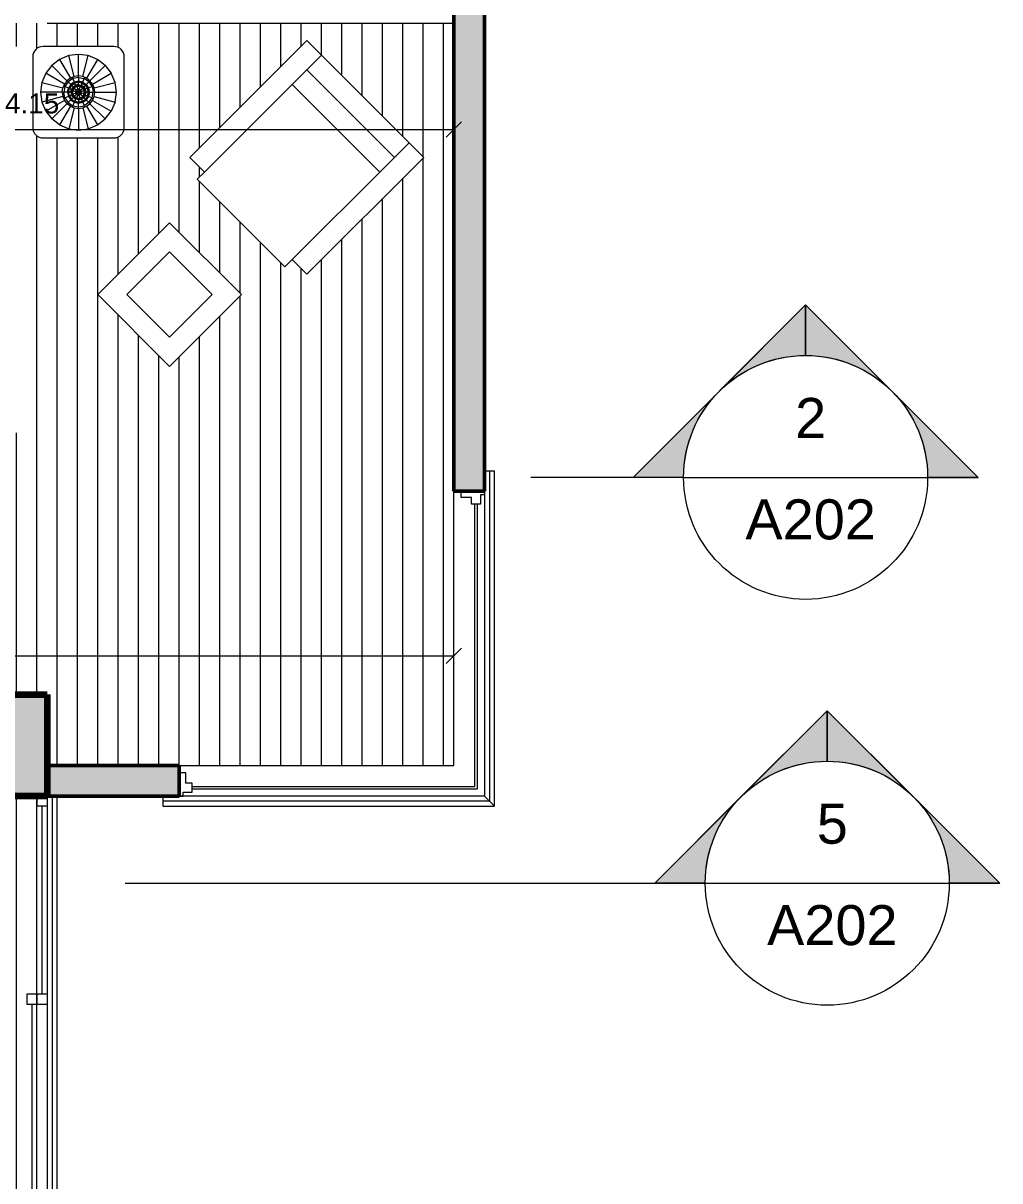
# Model space of a CAD drawing. Header units: metres. Extents: x 11 to 152, y 1 to 34.
# Drawn here: x 98.82 to 103.62, y 18.93 to 24.62 of the extents above; entities that cross this region are included whole.
import ezdxf

# ---------------------------------------------------------------- set-up
doc = ezdxf.new("R2010")
doc.units = ezdxf.units.M
for name, color, linetype, lineweight in [('A-ANNO-DIMS', 211, 'Continuous', 9), ('A-ANNO-DIMS-100', 211, 'Continuous', 9), ('A-FLOR', 192, 'Continuous', 9), ('A-FLOR-PATT', 8, 'Continuous', 9), ('A-GLAZ', 151, 'Continuous', 9), ('A-GLAZ-1', 151, 'Continuous', 18), ('A-GLAZ-CWMG', 51, 'Continuous', 9), ('A-WALL-1', 113, 'Continuous', 50), ('A-WALL-PATT-1', 111, 'Continuous', 9), ('E-LITE-EQPM', 33, 'Continuous', 9), ('G-ANNO-SYMB', 111, 'Continuous', 9), ('G-IMPT', 8, 'Continuous', 9), ('I-FURN', 30, 'Continuous', 9), ('S-COLS', 52, 'Continuous', 9), ('S-COLS-1', 52, 'Continuous', 100)]:
    doc.layers.add(name, color=color, linetype=linetype, lineweight=lineweight)
doc.styles.add('Arial', font='Arial.ttf', dxfattribs={"height": 0.196707})
doc.styles.add('Arial_1', font='Arial.ttf', dxfattribs={"height": 0.098353})
doc.dimstyles.new('Cota_1_25', dxfattribs={"dimscale": 0.3048, "dimtxt": 0.1, "dimasz": 0.246063, "dimexe": 0, "dimexo": 0.0625, "dimgap": 0.164042, "dimtad": 1, "dimrnd": 0.01, "dimzin": 0, "dimdsep": 46, "dimtxsty": 'Arial_1', "dimblk1": 'OBLIQUE', "dimblk2": 'OBLIQUE', "dimsah": 1, "dimcen": 0.09, "dimazin": 0, "dimtfac": 1, "dimtdec": 4, "dimtix": 1, "dimtmove": 0, "dimatfit": 3, "dimfxl": 0, "dimfxlon": 1, "dimtvp": 1, "dimtolj": 1, "dimtzin": 0, "dimarcsym": 2})

# ---------------------------------------------------------------- blocks, each defined once
blk = doc.blocks.new('M_Concrete-Square-Column - 500 x 500mm-1442238-2 Piso _Tipo_')
at = {"layer": 'S-COLS'}
blk.add_hatch(color=256, dxfattribs=at).paths.add_polyline_path([(0.25, 0.25), (-0.25, 0.25), (-0.25, -0.25), (0.25, -0.25), (0.25, -0.1299)], flags=0)
at = {"layer": 'S-COLS-1'}
for p, q in [((-0.25, 0.25), (0.25, 0.25)), ((-0.25, -0.25), (-0.25, 0.25)), ((0.25, 0.25), (0.25, -0.25)), ((0.25, -0.25), (-0.25, -0.25))]:
    blk.add_line(p, q, dxfattribs=at)
blk = doc.blocks.new('M_Sliding-2 Panel - 240x205-1679415-2 Piso _Tipo_')
at = {"layer": 'A-GLAZ'}
for p, q in [((-1, 0.202), (-1, 0.152)), ((-1, 0.202), (-0.95, 0.202)), ((-0.95, 0.202), (-0.95, 0.152)), ((-0.95, 0.177), (-0.0254, 0.177)), ((-0.0254, 0.202), (-0.0254, 0.152)), ((-0.0254, 0.202), (0.0254, 0.202)), ((0.0254, 0.202), (0.0254, 0.152)), ((-1, 0.152), (-0.95, 0.152)), ((-0.0254, 0.152), (-0.0254, 0.102)), ((-0.0254, 0.152), (0.0254, 0.152)), ((-0.0254, 0.152), (0.0254, 0.152)), ((0.0254, 0.152), (0.0254, 0.102)), ((0.0254, 0.127), (0.9492, 0.127)), ((0.9492, 0.152), (0.9492, 0.102)), ((0.9492, 0.152), (1, 0.152)), ((1, 0.152), (1, 0.102)), ((-0.0254, 0.102), (0.0254, 0.102)), ((0.9492, 0.102), (1, 0.102))]:
    blk.add_line(p, q, dxfattribs=at)
blk = doc.blocks.new('EA - ventana esquinera - L 150-150x240-1798362-2 Piso _Tipo_')
at = {"layer": 'A-GLAZ-1'}
for p, q in [((-0.5842, 1.425), (-0.5842, 1.40595)), ((-0.4699, 1.39325), (-0.4699, 1.425)), ((-0.5842, 1.40595), (-0.56515, 1.40595)), ((-0.56515, 1.40595), (-0.56515, 1.3615)), ((-0.5207, 1.39325), (-0.4699, 1.39325)), ((-0.5207, 1.3615), (-0.5207, 1.39325)), ((-0.56515, 1.3615), (-0.5207, 1.3615)), ((-0.549275, 1.3615), (-0.549275, -0.040075)), ((-0.536575, 1.3615), (-0.536575, -0.027375)), ((0.88405, 0.0393), (0.9158, 0.0393)), ((0.88405, -0.0115), (0.88405, 0.0393)), ((0.8523, -0.040075), (-0.549275, -0.040075)), ((-0.536575, -0.027375), (0.8523, -0.027375)), ((0.8523, -0.0115), (0.88405, -0.0115)), ((0.8523, -0.05595), (0.8523, -0.0115)), ((0.89675, -0.05595), (0.8523, -0.05595)), ((0.89675, -0.075), (0.89675, -0.05595)), ((0.9158, -0.075), (0.89675, -0.075))]:
    blk.add_line(p, q, dxfattribs=at)
blk = doc.blocks.new('M_Table-End - nochero-1375290-2 Piso _Tipo_')
at = {"layer": 'I-FURN'}
for p, q in [((0.4029, 0.3774), (0.0545, 0.3774)), ((0.0037, 0.3266), (0.0037, -0.0218)), ((0.4537, -0.0218), (0.4537, 0.3266)), ((0.0545, -0.0726), (0.4029, -0.0726))]:
    blk.add_line(p, q, dxfattribs=at)
for centre, start, end in [((0.0545, 0.3266), 90, 180), ((0.4029, 0.3266), 0, 90), ((0.0545, -0.0218), 180, 270), ((0.4029, -0.0218), 270, 0)]:
    blk.add_arc(centre, 0.0508, start, end, dxfattribs=at)
blk = doc.blocks.new('Lamp38i - Name-1374313-2 Piso _Tipo_')
at = {"layer": 'G-IMPT'}
for p, q in [((0, 0.0381), (0, 0.0265)), ((-0.0265, 0), (-0.0381, 0)), ((0, -0.0381), (0, -0.0265)), ((0.0265, 0), (0.0381, 0))]:
    blk.add_line(p, q, dxfattribs=at)
blk = doc.blocks.new('Lamp38i - 12zlmp38i_dwg-1374311-2 Piso _Tipo_')
at = {"layer": 'G-IMPT'}
for p, q in [((-0.0482, 0.18), (-0.0931, 0.1613)), ((0, 0.1863), (-0.0482, 0.18)), ((-0.0207, 0.0772), (-0.0482, 0.18)), ((0.0482, 0.18), (0, 0.1863)), ((0, 0.0799), (0, 0.1863)), ((0.0207, 0.0772), (0.0482, 0.18)), ((0.0482, 0.18), (0.0931, 0.1613)), ((-0.1317, 0.1317), (-0.1613, 0.0931)), ((-0.1317, 0.1317), (-0.0931, 0.1613)), ((-0.1317, 0.1317), (-0.0565, 0.0565)), ((-0.04, 0.0693), (-0.0931, 0.1613)), ((0.04, 0.0693), (0.0931, 0.1613)), ((0.0565, 0.0565), (0.1317, 0.1317)), ((0.1317, 0.1317), (0.0931, 0.1613)), ((0.1613, 0.0931), (0.1317, 0.1317)), ((-0.1613, 0.0931), (-0.18, 0.0482)), ((-0.1613, 0.0931), (-0.0693, 0.04)), ((-0.04, 0.0693), (-0.0565, 0.0565)), ((-0.0511, 0.0511), (-0.0276, 0.0667)), ((-0.0207, 0.0772), (-0.04, 0.0693)), ((-0.0303, 0.0732), (-0.0276, 0.0667)), ((-0.0276, 0.0667), (0, 0.0722)), ((-0.0276, 0.0667), (-0.0206, 0.0498)), ((0, 0.0799), (-0.0207, 0.0772)), ((0.0207, 0.0772), (0, 0.0799)), ((0, 0.0799), (0, 0.0722)), ((0.0276, 0.0667), (0, 0.0722)), ((0, 0.0539), (0, 0.0722)), ((0.0276, 0.0667), (0.0206, 0.0498)), ((0.04, 0.0693), (0.0207, 0.0772)), ((0.0276, 0.0667), (0.0303, 0.0732)), ((0.0511, 0.0511), (0.0276, 0.0667)), ((0.0565, 0.0565), (0.04, 0.0693)), ((0.0693, 0.04), (0.1613, 0.0931)), ((0.18, 0.0482), (0.1613, 0.0931)), ((-0.18, 0.0482), (-0.1863, 0)), ((-0.0772, 0.0207), (-0.18, 0.0482)), ((-0.0772, 0.0207), (-0.0799, 0)), ((-0.0693, 0.04), (-0.0772, 0.0207)), ((-0.0732, 0.0303), (-0.0667, 0.0276)), ((-0.0722, 0), (-0.0667, 0.0276)), ((-0.0565, 0.0565), (-0.0693, 0.04)), ((-0.0511, 0.0511), (-0.0667, 0.0276)), ((-0.0498, 0.0206), (-0.0667, 0.0276)), ((-0.0511, 0.0511), (-0.0565, 0.0565)), ((-0.0498, 0.0206), (-0.0539, 0)), ((-0.0539, 0), (-0.0498, 0.0206)), ((-0.0511, 0.0511), (-0.0381, 0.0381)), ((-0.0498, 0.0206), (-0.0381, 0.0381)), ((-0.0498, 0.0206), (-0.0381, 0.0381)), ((-0.0449, 0.0186), (-0.0498, 0.0206)), ((-0.0449, 0.0186), (-0.0486, 0)), ((-0.0449, 0.0186), (-0.0344, 0.0344)), ((-0.0343, 0.0142), (-0.0449, 0.0186)), ((-0.0206, 0.0498), (-0.0381, 0.0381)), ((-0.0381, 0.0381), (-0.0206, 0.0498)), ((-0.0344, 0.0344), (-0.0381, 0.0381)), ((-0.0371, 0), (-0.0343, 0.0142)), ((-0.0351, 0), (-0.0324, 0.0134)), ((-0.0344, 0.0344), (-0.0186, 0.0449)), ((-0.0262, 0.0262), (-0.0344, 0.0344)), ((-0.0343, 0.0142), (-0.0262, 0.0262)), ((-0.0324, 0.0134), (-0.0343, 0.0142)), ((-0.0319, 0.0065), (-0.0331, 0)), ((-0.0324, 0.0134), (-0.0248, 0.0248)), ((-0.0306, 0.0127), (-0.0324, 0.0134)), ((-0.0319, 0.0085), (-0.0233, 0.0233)), ((-0.0319, 0.0085), (-0.0319, -0.0085)), ((-0.0319, 0.0085), (-0.0287, 0.0077)), ((-0.0306, 0.0127), (-0.0312, 0.0096)), ((-0.0306, 0.0127), (-0.0234, 0.0234)), ((-0.0287, 0.0077), (-0.021, 0.021)), ((-0.0287, 0.0077), (-0.0147, 0.0039)), ((-0.0287, 0.0077), (-0.0286, -0.0077)), ((-0.0262, 0.0262), (-0.0142, 0.0343)), ((-0.0262, 0.0262), (-0.0248, 0.0248)), ((-0.0248, 0.0248), (-0.0134, 0.0324)), ((-0.0234, 0.0234), (-0.0248, 0.0248)), ((-0.0234, 0.0234), (-0.0127, 0.0306)), ((-0.0233, 0.0233), (-0.0085, 0.0319)), ((-0.0233, 0.0233), (-0.021, 0.021)), ((-0.021, 0.021), (-0.0077, 0.0287)), ((-0.021, 0.021), (-0.0108, 0.0108)), ((-0.0206, 0.0498), (0, 0.0539)), ((0, 0.0539), (-0.0206, 0.0498)), ((-0.0186, 0.0449), (-0.0206, 0.0498)), ((0, 0.0486), (-0.0186, 0.0449)), ((-0.0186, 0.0449), (-0.0142, 0.0343)), ((-0.0147, 0.0039), (-0.0108, 0.0108)), ((-0.0147, 0.0039), (-0.0147, -0.0039)), ((-0.0147, 0.0039), (0, 0)), ((0, 0.0371), (-0.0142, 0.0343)), ((-0.0142, 0.0343), (-0.0134, 0.0324)), ((0, 0.0351), (-0.0134, 0.0324)), ((-0.0127, 0.0306), (-0.0134, 0.0324)), ((-0.0096, 0.0312), (-0.0127, 0.0306)), ((-0.0039, 0.0147), (-0.0108, 0.0108)), ((0, 0), (-0.0108, 0.0108)), ((0.0085, 0.0319), (-0.0085, 0.0319)), ((-0.0077, 0.0287), (-0.0085, 0.0319)), ((0.0077, 0.0287), (-0.0077, 0.0287)), ((-0.0077, 0.0287), (-0.0039, 0.0147)), ((0, 0.0331), (-0.0065, 0.0319)), ((0.0039, 0.0147), (-0.0039, 0.0147)), ((0, 0), (-0.0039, 0.0147)), ((0.0206, 0.0498), (0, 0.0539)), ((0, 0.0539), (0.0206, 0.0498)), ((0, 0.0486), (0, 0.0539)), ((0, 0.0371), (0, 0.0486)), ((0.0186, 0.0449), (0, 0.0486)), ((0, 0.0351), (0, 0.0371)), ((0.0142, 0.0343), (0, 0.0371)), ((0, 0.0351), (0.0134, 0.0324)), ((0, 0.0331), (0, 0.0351)), ((0, 0.0319), (0, 0.0331)), ((0.0065, 0.0319), (0, 0.0331)), ((0.0039, 0.0147), (0, 0)), ((0.0108, 0.0108), (0, 0)), ((0.0147, 0.0039), (0, 0)), ((0.0077, 0.0287), (0.0039, 0.0147)), ((0.0108, 0.0108), (0.0039, 0.0147)), ((0.0085, 0.0319), (0.0077, 0.0287)), ((0.021, 0.021), (0.0077, 0.0287)), ((0.0085, 0.0319), (0.0233, 0.0233)), ((0.0127, 0.0306), (0.0096, 0.0312)), ((0.021, 0.021), (0.0108, 0.0108)), ((0.0147, 0.0039), (0.0108, 0.0108)), ((0.0127, 0.0306), (0.0134, 0.0324)), ((0.0127, 0.0306), (0.0234, 0.0234)), ((0.0134, 0.0324), (0.0142, 0.0343)), ((0.0134, 0.0324), (0.0248, 0.0248)), ((0.0142, 0.0343), (0.0186, 0.0449)), ((0.0142, 0.0343), (0.0262, 0.0262)), ((0.0286, 0.0077), (0.0147, 0.0039)), ((0.0147, -0.0039), (0.0147, 0.0039)), ((0.0186, 0.0449), (0.0206, 0.0498)), ((0.0186, 0.0449), (0.0344, 0.0344)), ((0.0381, 0.0381), (0.0206, 0.0498)), ((0.0206, 0.0498), (0.0381, 0.0381)), ((0.021, 0.021), (0.0233, 0.0233)), ((0.0286, 0.0077), (0.021, 0.021)), ((0.0319, 0.0085), (0.0233, 0.0233)), ((0.0234, 0.0234), (0.0248, 0.0248)), ((0.0306, 0.0127), (0.0234, 0.0234)), ((0.0262, 0.0262), (0.0248, 0.0248)), ((0.0324, 0.0134), (0.0248, 0.0248)), ((0.0344, 0.0344), (0.0262, 0.0262)), ((0.0343, 0.0142), (0.0262, 0.0262)), ((0.0319, 0.0085), (0.0286, 0.0077)), ((0.0286, -0.0077), (0.0286, 0.0077)), ((0.0306, 0.0127), (0.0324, 0.0134)), ((0.0306, 0.0127), (0.0312, 0.0096)), ((0.0319, -0.0085), (0.0319, 0.0085)), ((0.0319, 0.0065), (0.0331, 0)), ((0.0324, 0.0134), (0.0343, 0.0142)), ((0.0351, 0), (0.0324, 0.0134)), ((0.0343, 0.0142), (0.0449, 0.0186)), ((0.0371, 0), (0.0343, 0.0142)), ((0.0344, 0.0344), (0.0381, 0.0381)), ((0.0449, 0.0186), (0.0344, 0.0344)), ((0.0511, 0.0511), (0.0381, 0.0381)), ((0.0498, 0.0206), (0.0381, 0.0381)), ((0.0498, 0.0206), (0.0381, 0.0381)), ((0.0449, 0.0186), (0.0498, 0.0206)), ((0.0449, 0.0186), (0.0486, 0)), ((0.0498, 0.0206), (0.0667, 0.0276)), ((0.0498, 0.0206), (0.0539, 0)), ((0.0539, 0), (0.0498, 0.0206)), ((0.0511, 0.0511), (0.0565, 0.0565)), ((0.0511, 0.0511), (0.0667, 0.0276)), ((0.0693, 0.04), (0.0565, 0.0565)), ((0.0732, 0.0303), (0.0667, 0.0276)), ((0.0722, 0), (0.0667, 0.0276)), ((0.0772, 0.0207), (0.0693, 0.04)), ((0.0772, 0.0207), (0.18, 0.0482)), ((0.0799, 0), (0.0772, 0.0207)), ((0.1863, 0), (0.18, 0.0482)), ((-0.1863, 0), (-0.18, -0.0482)), ((-0.0799, 0), (-0.1863, 0)), ((-0.0772, -0.0207), (-0.18, -0.0482)), ((-0.18, -0.0482), (-0.1613, -0.0931)), ((-0.1613, -0.0931), (-0.0693, -0.04)), ((-0.1317, -0.1317), (-0.0565, -0.0565)), ((-0.0799, 0), (-0.0772, -0.0207)), ((-0.0722, 0), (-0.0799, 0)), ((-0.0772, -0.0207), (-0.0693, -0.04)), ((-0.0667, -0.0276), (-0.0732, -0.0303)), ((-0.0722, 0), (-0.0539, 0)), ((-0.0722, 0), (-0.0667, -0.0276)), ((-0.0693, -0.04), (-0.0565, -0.0565)), ((-0.0667, -0.0276), (-0.0498, -0.0206)), ((-0.0667, -0.0276), (-0.0511, -0.0511)), ((-0.0511, -0.0511), (-0.0565, -0.0565)), ((-0.0565, -0.0565), (-0.04, -0.0693)), ((-0.0539, 0), (-0.0498, -0.0206)), ((-0.0539, 0), (-0.0498, -0.0206)), ((-0.0486, 0), (-0.0539, 0)), ((-0.0511, -0.0511), (-0.0381, -0.0381)), ((-0.0511, -0.0511), (-0.0276, -0.0667)), ((-0.0449, -0.0186), (-0.0498, -0.0206)), ((-0.0498, -0.0206), (-0.0381, -0.0381)), ((-0.0381, -0.0381), (-0.0498, -0.0206)), ((-0.0371, 0), (-0.0486, 0)), ((-0.0486, 0), (-0.0449, -0.0186)), ((-0.0343, -0.0142), (-0.0449, -0.0186)), ((-0.0344, -0.0344), (-0.0449, -0.0186)), ((-0.0344, -0.0344), (-0.0381, -0.0381)), ((-0.0381, -0.0381), (-0.0206, -0.0498)), ((-0.0381, -0.0381), (-0.0206, -0.0498)), ((-0.0351, 0), (-0.0371, 0)), ((-0.0371, 0), (-0.0343, -0.0142)), ((-0.0351, 0), (-0.0324, -0.0134)), ((-0.0331, 0), (-0.0351, 0)), ((-0.0344, -0.0344), (-0.0262, -0.0262)), ((-0.0344, -0.0344), (-0.0186, -0.0449)), ((-0.0343, -0.0142), (-0.0326, -0.0135)), ((-0.0262, -0.0262), (-0.0343, -0.0142)), ((-0.0319, 0), (-0.0331, 0)), ((-0.0331, 0), (-0.0319, -0.0065)), ((-0.0306, -0.0127), (-0.0324, -0.0134)), ((-0.0324, -0.0134), (-0.0248, -0.0248)), ((-0.0319, -0.0085), (-0.0286, -0.0077)), ((-0.0319, -0.0085), (-0.0233, -0.0233)), ((-0.0312, -0.0096), (-0.0306, -0.0127)), ((-0.0306, -0.0127), (-0.0234, -0.0234)), ((-0.0286, -0.0077), (-0.0147, -0.0039)), ((-0.0286, -0.0077), (-0.021, -0.021)), ((-0.0206, -0.0498), (-0.0276, -0.0667)), ((-0.0262, -0.0262), (-0.0248, -0.0248)), ((-0.0262, -0.0262), (-0.0142, -0.0343)), ((-0.0234, -0.0234), (-0.0248, -0.0248)), ((-0.0248, -0.0248), (-0.0134, -0.0324)), ((-0.0234, -0.0234), (-0.0127, -0.0306)), ((-0.0233, -0.0233), (-0.021, -0.021)), ((-0.0233, -0.0233), (-0.0085, -0.0319)), ((-0.0108, -0.0108), (-0.021, -0.021)), ((-0.021, -0.021), (-0.0077, -0.0286)), ((-0.0186, -0.0449), (-0.0206, -0.0498)), ((-0.0206, -0.0498), (0, -0.0539)), ((0, -0.0539), (-0.0206, -0.0498)), ((-0.0186, -0.0449), (-0.0142, -0.0343)), ((0, -0.0486), (-0.0186, -0.0449)), ((-0.0147, -0.0039), (0, 0)), ((-0.0147, -0.0039), (-0.0108, -0.0108)), ((-0.0142, -0.0343), (-0.0134, -0.0324)), ((0, -0.0371), (-0.0142, -0.0343)), ((-0.0127, -0.0306), (-0.0134, -0.0324)), ((0, -0.0351), (-0.0134, -0.0324)), ((-0.0096, -0.0312), (-0.0127, -0.0306)), ((-0.0108, -0.0108), (0, 0)), ((-0.0108, -0.0108), (-0.0039, -0.0147)), ((-0.0077, -0.0286), (-0.0085, -0.0319)), ((-0.0085, -0.0319), (0.0085, -0.0319)), ((-0.0077, -0.0286), (-0.0039, -0.0147)), ((-0.0077, -0.0286), (0.0077, -0.0287)), ((0, -0.0331), (-0.0065, -0.0319)), ((-0.0039, -0.0147), (0, 0)), ((-0.0039, -0.0147), (0.0039, -0.0147)), ((0.0039, -0.0147), (0, 0)), ((0.0108, -0.0108), (0, 0)), ((0.0147, -0.0039), (0, 0)), ((0, -0.0319), (0, -0.0331)), ((0.0065, -0.0319), (0, -0.0331)), ((0, -0.0351), (0.0134, -0.0324)), ((0, -0.0331), (0, -0.0351)), ((0, -0.0371), (0.0142, -0.0343)), ((0, -0.0351), (0, -0.0371)), ((0, -0.0371), (0, -0.0486)), ((0.0186, -0.0449), (0, -0.0486)), ((0, -0.0486), (0, -0.0539)), ((0, -0.0539), (0.0206, -0.0498)), ((0, -0.0539), (0.0206, -0.0498)), ((0, -0.0539), (0, -0.0722)), ((0.0039, -0.0147), (0.0108, -0.0108)), ((0.0077, -0.0287), (0.0039, -0.0147)), ((0.0077, -0.0287), (0.021, -0.021)), ((0.0085, -0.0319), (0.0077, -0.0287)), ((0.0085, -0.0319), (0.0233, -0.0233)), ((0.0127, -0.0306), (0.0096, -0.0312)), ((0.0108, -0.0108), (0.0147, -0.0039)), ((0.0108, -0.0108), (0.021, -0.021)), ((0.0127, -0.0306), (0.0234, -0.0234)), ((0.0127, -0.0306), (0.0134, -0.0324)), ((0.0134, -0.0324), (0.0248, -0.0248)), ((0.0134, -0.0324), (0.0142, -0.0343)), ((0.0142, -0.0343), (0.0262, -0.0262)), ((0.0142, -0.0343), (0.0186, -0.0449)), ((0.0286, -0.0077), (0.0147, -0.0039)), ((0.0186, -0.0449), (0.0344, -0.0344)), ((0.0186, -0.0449), (0.0206, -0.0498)), ((0.0206, -0.0498), (0.0381, -0.0381)), ((0.0206, -0.0498), (0.0381, -0.0381)), ((0.0206, -0.0498), (0.0276, -0.0667)), ((0.0286, -0.0077), (0.021, -0.021)), ((0.0233, -0.0233), (0.021, -0.021)), ((0.0233, -0.0233), (0.0319, -0.0085)), ((0.0234, -0.0234), (0.0306, -0.0127)), ((0.0234, -0.0234), (0.0248, -0.0248)), ((0.0324, -0.0134), (0.0248, -0.0248)), ((0.0262, -0.0262), (0.0248, -0.0248)), ((0.0343, -0.0142), (0.0262, -0.0262)), ((0.0262, -0.0262), (0.0344, -0.0344)), ((0.0276, -0.0667), (0.0511, -0.0511)), ((0.0286, -0.0077), (0.0319, -0.0085)), ((0.0312, -0.0096), (0.0306, -0.0127)), ((0.0306, -0.0127), (0.0324, -0.0134)), ((0.0319, 0), (0.0331, 0)), ((0.0331, 0), (0.0319, -0.0065)), ((0.0351, 0), (0.0324, -0.0134)), ((0.0343, -0.0142), (0.0326, -0.0135)), ((0.0331, 0), (0.0351, 0)), ((0.0371, 0), (0.0343, -0.0142)), ((0.0343, -0.0142), (0.0449, -0.0186)), ((0.0344, -0.0344), (0.0449, -0.0186)), ((0.0344, -0.0344), (0.0381, -0.0381)), ((0.0351, 0), (0.0371, 0)), ((0.0371, 0), (0.0486, 0)), ((0.0381, -0.0381), (0.0498, -0.0206)), ((0.0381, -0.0381), (0.0498, -0.0206)), ((0.0381, -0.0381), (0.0511, -0.0511)), ((0.04, -0.0693), (0.0565, -0.0565)), ((0.0486, 0), (0.0449, -0.0186)), ((0.0449, -0.0186), (0.0498, -0.0206)), ((0.0486, 0), (0.0539, 0)), ((0.0498, -0.0206), (0.0539, 0)), ((0.0539, 0), (0.0498, -0.0206)), ((0.0498, -0.0206), (0.0667, -0.0276)), ((0.0511, -0.0511), (0.0667, -0.0276)), ((0.0565, -0.0565), (0.0511, -0.0511)), ((0.0722, 0), (0.0539, 0)), ((0.0693, -0.04), (0.0565, -0.0565)), ((0.0565, -0.0565), (0.1317, -0.1317)), ((0.0667, -0.0276), (0.0722, 0)), ((0.0732, -0.0303), (0.0667, -0.0276)), ((0.0693, -0.04), (0.0772, -0.0207)), ((0.0693, -0.04), (0.1613, -0.0931)), ((0.0799, 0), (0.0722, 0)), ((0.0772, -0.0207), (0.0799, 0)), ((0.0772, -0.0207), (0.18, -0.0482)), ((0.0799, 0), (0.1863, 0)), ((0.1613, -0.0931), (0.18, -0.0482)), ((0.18, -0.0482), (0.1863, 0)), ((-0.1613, -0.0931), (-0.1317, -0.1317)), ((-0.04, -0.0693), (-0.0931, -0.1613)), ((-0.0482, -0.18), (-0.0207, -0.0772)), ((-0.04, -0.0693), (-0.0207, -0.0772)), ((-0.0303, -0.0732), (-0.0276, -0.0667)), ((-0.0276, -0.0667), (0, -0.0722)), ((0, -0.0799), (-0.0207, -0.0772)), ((0.0276, -0.0667), (0, -0.0722)), ((0, -0.0799), (0, -0.0722)), ((0, -0.0799), (0.0207, -0.0772)), ((0, -0.0799), (0, -0.1863)), ((0.0207, -0.0772), (0.04, -0.0693)), ((0.0207, -0.0772), (0.0482, -0.18)), ((0.0303, -0.0732), (0.0276, -0.0667)), ((0.04, -0.0693), (0.0931, -0.1613)), ((0.1613, -0.0931), (0.1317, -0.1317)), ((-0.1317, -0.1317), (-0.0931, -0.1613)), ((-0.0931, -0.1613), (-0.0482, -0.18)), ((0.0482, -0.18), (0.0931, -0.1613)), ((0.0931, -0.1613), (0.1317, -0.1317)), ((-0.0482, -0.18), (0, -0.1863)), ((0, -0.1863), (0.0482, -0.18))]:
    blk.add_line(p, q, dxfattribs=at)
at = {"xscale": 1.2, "yscale": 1.2, "zscale": 1.2}
blk.add_blockref('Lamp38i - Name-1374313-2 Piso _Tipo_', (0, 0), dxfattribs=at)
blk = doc.blocks.new('Lamp38i - 100 Watt Incandescent-1375292-2 Piso _Tipo_')
blk.add_blockref('Lamp38i - 12zlmp38i_dwg-1374311-2 Piso _Tipo_', (0, 0))
blk = doc.blocks.new('mesa99 - mesa001-1826160-2 Piso _Tipo_')
at = {"layer": 'I-FURN'}
h = blk.add_hatch(dxfattribs=at)
h.set_pattern_fill('FP_42', color=256, style=0, pattern_type=2)
h.set_pattern_definition([(226.11, (41.785, 15.092), (0.05405041, -0.0519957), [])])
h.paths.add_polyline_path([(0.3642, -1.144), (0.1136, -0.9029), (-1.2733, -2.3445), (-1.0226, -2.5856), (-0.107, -1.6338)], flags=0)
for p, q in [((0.1136, -0.9029), (-1.2733, -2.3445)), ((-1.0226, -2.5856), (0.3642, -1.144))]:
    blk.add_line(p, q, dxfattribs=at)
blk = doc.blocks.new('Couch01 - 12ZCOU01_dwg-1229970-2 Piso _Tipo_')
at = {"layer": 'G-IMPT'}
for p, q in [((0, 0.3048), (0, 0.4064)), ((0, 0.4064), (0.8128, 0.4064)), ((0, 0.4064), (0, 0.3048)), ((0, 0.4064), (0.8128, 0.4064)), ((0.8128, 0.3048), (0.8128, 0.4064)), ((0.8128, 0.4064), (0.8128, 0.3048)), ((0, -0.3048), (0, 0.3048)), ((0, 0.3048), (0.1016, 0.3048)), ((0, -0.3048), (0, 0.3048)), ((0.1016, 0.3048), (0, 0.3048)), ((0.1016, -0.3048), (0.1016, 0.3048)), ((0.1016, -0.3048), (0.1016, 0.3048)), ((0.1016, 0.3048), (0.1577, 0.3048)), ((0.1016, 0.3048), (0.1577, 0.3048)), ((0.1577, 0.3048), (0.8128, 0.3048)), ((0.8128, 0.3048), (0.1577, 0.3048)), ((0.2032, 0.3048), (0.2032, -0.3048)), ((0.2032, -0.3048), (0.2032, 0.3048)), ((0.8128, 0.3048), (0.8636, 0.3048)), ((0.8128, 0.3048), (0.8636, 0.3048)), ((0.8636, 0.3048), (0.8636, -0.3048)), ((0.8636, 0.3048), (0.8636, -0.3048)), ((0, -0.3048), (0, -0.4064)), ((0, -0.3048), (0.1016, -0.3048)), ((0, -0.3048), (0, -0.4064)), ((0, -0.3048), (0.1016, -0.3048)), ((0.1016, -0.3048), (0.1577, -0.3048)), ((0.1016, -0.3048), (0.1577, -0.3048)), ((0.8128, -0.3048), (0.1577, -0.3048)), ((0.8128, -0.3048), (0.1577, -0.3048)), ((0.8128, -0.3048), (0.8128, -0.4064)), ((0.8128, -0.3048), (0.8636, -0.3048)), ((0.8128, -0.3048), (0.8128, -0.4064)), ((0.8128, -0.3048), (0.8636, -0.3048)), ((0.8128, -0.4064), (0, -0.4064)), ((0, -0.4064), (0.8128, -0.4064))]:
    blk.add_line(p, q, dxfattribs=at)
blk = doc.blocks.new('Couch01 - Couch01-1234213-2 Piso _Tipo_')
blk.add_blockref('Couch01 - 12ZCOU01_dwg-1229970-2 Piso _Tipo_', (0, 0))
blk = doc.blocks.new('Table-Coffee - 24_ x 24_ x 24_-1217726-2 Piso _Tipo_')
at = {"layer": 'I-FURN'}
for p, q in [((0.2683, 0.3452), (-0.2317, 0.3452)), ((-0.2317, 0.3452), (-0.2317, -0.1548)), ((0.2683, -0.1548), (0.2683, 0.3452)), ((-0.1301, -0.0532), (-0.1301, 0.2436)), ((-0.1301, 0.2436), (0.1667, 0.2436)), ((0.1667, 0.2436), (0.1667, -0.0532)), ((0.1667, -0.0532), (-0.1301, -0.0532)), ((-0.2317, -0.1548), (0.2683, -0.1548))]:
    blk.add_line(p, q, dxfattribs=at)
blk = doc.blocks.new('Circular Mullion - 25mm Radius-1846747-2 Piso _Tipo_')
at = {"layer": 'A-GLAZ-CWMG'}
for p, q in [((50.8156, 20.7932), (50.8156, 20.8182)), ((50.8156, 20.7682), (50.8156, 20.7932)), ((52.4206, 20.7932), (50.8156, 20.7932)), ((52.3956, 20.8182), (50.8956, 20.8182)), ((50.8156, 20.7682), (52.4456, 20.7682))]:
    blk.add_line(p, q, dxfattribs=at)
at = {"layer": 'A-GLAZ-CWMG', "flags": 128}
for points in [[(52.4206, 20.7932), (52.4081, 20.8057), (52.3989, 20.8148), (52.3956, 20.8182)], [(52.4456, 20.7682), (52.4422, 20.7715), (52.4331, 20.7807), (52.4206, 20.7932)]]:
    blk.add_lwpolyline(points, dxfattribs=at)
blk = doc.blocks.new('Circular Mullion - 25mm Radius-1846625-2 Piso _Tipo_')
at = {"layer": 'A-GLAZ-CWMG'}
for p, q in [((50.2452, 20.8182), (50.2452, 18.8182)), ((50.2702, 20.8182), (50.2702, 18.8182)), ((50.2952, 18.8182), (50.2952, 20.8182))]:
    blk.add_line(p, q, dxfattribs=at)
blk = doc.blocks.new('Circular Mullion - 25mm Radius-1846748-2 Piso _Tipo_')
at = {"layer": 'A-GLAZ-CWMG'}
for p, q in [((52.3956, 22.4182), (52.4206, 22.4182)), ((52.4206, 22.4182), (52.4456, 22.4182)), ((52.4206, 22.4182), (52.4206, 20.7932)), ((52.4456, 20.7682), (52.4456, 22.4182)), ((52.3956, 22.3182), (52.3956, 20.8182))]:
    blk.add_line(p, q, dxfattribs=at)
at = {"layer": 'A-GLAZ-CWMG', "flags": 128}
for points in [[(52.3956, 20.8182), (52.3989, 20.8148), (52.4081, 20.8057), (52.4206, 20.7932)], [(52.4206, 20.7932), (52.4331, 20.7807), (52.4422, 20.7715), (52.4456, 20.7682)]]:
    blk.add_lwpolyline(points, dxfattribs=at)
blk = doc.blocks.new('Section - M_Section Head - Filled-1049-2 Piso _Tipo_')
at = {"layer": 'G-ANNO-SYMB'}
h = blk.add_hatch(color=256, dxfattribs=at)
edge = h.paths.add_edge_path(flags=0)
edge.add_line((-0.006, 0.008485), (-0.006, 0.006))
edge.add_arc((-0.006, 0), 0.006, 90, 135)
edge.add_line((-0.010243, 0.004243), (-0.006, 0.008485))
h = blk.add_hatch(color=256, dxfattribs=at)
edge = h.paths.add_edge_path(flags=0)
edge.add_line((-0.006, 0.008485), (-0.001757, 0.004243))
edge.add_arc((-0.006, 0), 0.006, 45, 90)
edge.add_line((-0.006, 0.006), (-0.006, 0.008485))
h = blk.add_hatch(color=256, dxfattribs=at)
edge = h.paths.add_edge_path(flags=0)
edge.add_line((-0.014485, 0), (-0.010243, 0.004243))
edge.add_arc((-0.006, 0), 0.006, 135, 180)
edge.add_line((-0.012, 0), (-0.014485, 0))
h = blk.add_hatch(color=256, dxfattribs=at)
edge = h.paths.add_edge_path(flags=0)
edge.add_line((0.002485, 0), (0, 0))
edge.add_arc((-0.006, 0), 0.006, 360, 405)
edge.add_line((-0.001757, 0.004243), (0.002485, 0))
for p, q in [((-0.006, 0.008485), (-0.014485, 0)), ((-0.006, 0.008485), (-0.010243, 0.004243)), ((-0.006, 0.008485), (0.002485, 0)), ((-0.006, 0.006), (-0.006, 0.008485)), ((-0.006, 0.008485), (-0.006, 0.006)), ((-0.001757, 0.004243), (-0.006, 0.008485)), ((-0.010243, 0.004243), (-0.014485, 0)), ((0.002485, 0), (-0.001757, 0.004243)), ((-0.014485, 0), (-0.012, 0)), ((0, 0), (0.002485, 0)), ((-0.012, 0), (-0.014485, 0)), ((0, 0), (0.002485, 0))]:
    blk.add_line(p, q, dxfattribs=at)
for start, end in [(360, 180), (90, 135), (45, 90), (135, 180), (360, 45), (180, 360)]:
    blk.add_arc((-0.006, 0), 0.006, start, end, dxfattribs=at)
blk = doc.blocks.new('DIMBLOCK219-2 Piso _Tipo_')
at = {"layer": 'A-ANNO-DIMS-100', "transparency": 16777216}
for p, q in [((96.7852, 24.0969), (96.7477, 24.0594)), ((96.7852, 24.0969), (96.8227, 24.1344)), ((96.7852, 24.0969), (100.9356, 24.0969)), ((96.7852, 24.0969), (96.7852, 24.0969)), ((96.7852, 24.0969), (96.7852, 24.0969)), ((100.9356, 24.0969), (100.8981, 24.0594)), ((100.9356, 24.0969), (100.9731, 24.1344)), ((100.9356, 24.0969), (100.9356, 24.0969)), ((100.9356, 24.0969), (100.9356, 24.0969))]:
    blk.add_line(p, q, dxfattribs=at)
at = {"layer": 'A-ANNO-DIMS-100', "color": 0, "transparency": 16777216, "insert": (98.7281, 24.2744), "char_height": 0.09835, "width": 0.317538, "attachment_point": 1, "line_spacing_factor": 0.938532, "style": 'Arial_1'}
blk.add_mtext('4.15', dxfattribs=at)
blk = doc.blocks.new('_Oblique')
at = {"color": 0, "linetype": 'ByBlock', "lineweight": -2}
blk.add_line((-0.5, -0.5), (0.5, 0.5), dxfattribs=at)
blk = doc.blocks.new('DIMBLOCK236-2 Piso _Tipo_')
at = {"layer": 'A-ANNO-DIMS-100', "transparency": 16777216}
for p, q in [((94.9349, 21.5073), (94.9724, 21.5448)), ((100.9356, 21.5073), (100.9731, 21.5448)), ((94.9349, 21.5073), (94.8974, 21.4698)), ((94.9349, 21.5073), (100.9356, 21.5073)), ((94.9349, 21.5073), (94.9349, 21.5073)), ((94.9349, 21.5073), (94.9349, 21.5073)), ((100.9356, 21.5073), (100.8981, 21.4698)), ((100.9356, 21.5073), (100.9356, 21.5073)), ((100.9356, 21.5073), (100.9356, 21.5073))]:
    blk.add_line(p, q, dxfattribs=at)
at = {"layer": 'A-ANNO-DIMS-100', "color": 0, "transparency": 16777216, "insert": (97.8029, 21.6849), "char_height": 0.09835, "width": 0.317538, "attachment_point": 1, "line_spacing_factor": 0.938532, "style": 'Arial_1'}
blk.add_mtext('6.00', dxfattribs=at)

msp = doc.modelspace()

# ---------------------------------------------------------------- hatches: boundary and pattern name
at = {"layer": 'A-FLOR-PATT'}
h = msp.add_hatch(dxfattribs=at)
h.set_pattern_fill('FP_45', color=256, style=0, pattern_type=2)
h.set_pattern_definition([(270, (104.285, -11.138), (0.1, 6e-18), [])])
h.paths.add_polyline_path([(96.275, 15.6182), (98.4351, 15.6182), (98.4351, 15.9682), (98.7852, 15.9682), (98.7852, 16.2182), (98.9352, 16.2182), (98.9352, 18.2182), (95.6949, 18.2182), (95.6949, 18.2682), (95.6799, 18.2682), (95.6799, 18.3032), (95.6949, 18.3032), (95.6949, 18.3682), (95.7349, 18.3682), (95.7349, 18.4082), (95.7999, 18.4082), (95.7999, 18.4232), (95.8349, 18.4232), (95.8349, 18.4082), (95.8849, 18.4082), (95.8849, 18.3682), (98.7852, 18.3682), (98.7852, 18.8182), (98.9352, 18.8182), (98.9351, 20.8182), (98.4351, 20.8182), (98.4351, 21.1682), (96.4849, 21.1682), (96.4849, 19.1682), (95.8849, 19.1682), (95.8849, 19.1282), (95.8349, 19.1282), (95.8349, 19.1132), (95.7999, 19.1132), (95.7999, 19.1282), (95.7349, 19.1282), (95.7349, 21.1682), (95.6949, 21.1682), (95.6949, 21.2332), (95.6799, 21.2332), (95.6799, 21.2682), (95.6949, 21.2682), (95.6949, 21.3182), (98.9352, 21.3182), (98.9352, 20.9682), (100.9356, 20.9682), (100.9356, 24.62), (96.7852, 24.62), (96.7852, 22.37), (95.8349, 22.37), (95.8349, 22.52), (96.0352, 22.52), (96.0352, 24.02), (94.9349, 24.02), (94.9349, 21.3182), (94.9749, 21.3182), (94.9749, 21.2682), (94.9899, 21.2682), (94.9899, 21.2332), (94.9749, 21.2332), (94.9749, 21.1682), (94.9349, 21.1682), (94.9349, 19.72), (94.7849, 19.72), (94.7849, 18.3682), (94.9749, 18.3682), (94.9749, 18.3032), (94.9899, 18.3032), (94.9899, 18.2682), (94.9749, 18.2682), (94.9749, 18.2182), (94.9349, 18.2182), (94.9349, 17.4182), (95.5509, 17.4182), (95.5509, 15.6182), (95.9433, 15.6182)], flags=0)
h.paths.add_polyline_path([(96.5002, 15.6989), (96.5002, 17.5989), (97.4002, 17.5989), (97.4002, 15.6989)], flags=0)
h.paths.add_polyline_path([(97.867, 15.7066), (97.5186, 15.7066), (97.5054, 15.7084), (97.4932, 15.7134), (97.4826, 15.7215), (97.4746, 15.732), (97.4695, 15.7443), (97.4678, 15.7574), (97.4678, 16.1058), (97.4695, 16.119), (97.4746, 16.1312), (97.4826, 16.1418), (97.4932, 16.1498), (97.5054, 16.1549), (97.5186, 16.1566), (97.867, 16.1566), (97.8801, 16.1549), (97.8924, 16.1498), (97.9029, 16.1418), (97.911, 16.1312), (97.916, 16.119), (97.9178, 16.1058), (97.9178, 15.7574), (97.916, 15.7443), (97.911, 15.732), (97.9029, 15.7215), (97.8924, 15.7134), (97.8801, 15.7084)], flags=0)
h.paths.add_polyline_path([(96.0334, 15.7066), (96.0202, 15.7084), (96.008, 15.7134), (95.9954, 15.7242), (95.9894, 15.732), (95.9843, 15.7443), (95.9826, 15.7574), (95.9826, 16.1058), (95.9843, 16.119), (95.9894, 16.1312), (95.9974, 16.1418), (96.008, 16.1498), (96.0202, 16.1549), (96.0334, 16.1566), (96.3818, 16.1566), (96.3949, 16.1549), (96.4072, 16.1498), (96.4177, 16.1418), (96.4258, 16.1312), (96.4308, 16.119), (96.4326, 16.1058), (96.4326, 15.7574), (96.4308, 15.7443), (96.4258, 15.732), (96.4177, 15.7215), (96.4072, 15.7134), (96.3949, 15.7084), (96.3818, 15.7066), (96.275, 15.7066)], flags=0)
h.paths.add_polyline_path([(97.8002, 19.1471), (96.9002, 19.1471), (96.9002, 21.0471), (97.8002, 21.0471), (97.8002, 19.3532)], flags=0)
h.paths.add_polyline_path([(98.0996, 20.5894), (97.9186, 20.5894), (97.9054, 20.5911), (97.8932, 20.5962), (97.8826, 20.6043), (97.8746, 20.6148), (97.8695, 20.6271), (97.8678, 20.6402), (97.8678, 20.9886), (97.8695, 21.0017), (97.8746, 21.014), (97.8826, 21.0245), (97.8932, 21.0326), (97.9054, 21.0377), (97.9186, 21.0394), (98.267, 21.0394), (98.2801, 21.0377), (98.2924, 21.0326), (98.3029, 21.0245), (98.3109, 21.014), (98.316, 21.0017), (98.3178, 20.9886), (98.3178, 20.6402), (98.316, 20.6271), (98.3109, 20.6148), (98.3029, 20.6043), (98.2924, 20.5962), (98.2801, 20.5911), (98.2655, 20.5894), (98.1377, 20.5894)], flags=0)
h.paths.add_polyline_path([(97.4256, 22.6053), (97.4002, 22.6053), (97.4002, 24.5053), (98.8002, 24.5053), (98.8002, 22.6053), (98.63, 22.6053)], flags=0)
h.paths.add_polyline_path([(99.5379, 22.9311), (99.1843, 23.2847), (99.5379, 23.6382), (99.8914, 23.2847), (99.7462, 23.1394)], flags=0)
h.paths.add_polyline_path([(100.2128, 23.3849), (100.141, 23.4567), (100.105, 23.4208), (99.674, 23.8518), (99.7099, 23.8878), (99.6381, 23.9596), (100.2128, 24.5343), (100.7875, 23.9596), (100.2487, 23.4208)], flags=0)
h.paths.add_polyline_path([(99.2639, 24.0553), (98.9155, 24.0553), (98.9023, 24.057), (98.8901, 24.0621), (98.8796, 24.0702), (98.8715, 24.0807), (98.8664, 24.093), (98.8647, 24.1061), (98.8647, 24.4545), (98.8664, 24.4677), (98.8715, 24.4799), (98.8796, 24.4904), (98.8901, 24.4985), (98.9023, 24.5036), (98.9178, 24.5053), (99.2639, 24.5053), (99.277, 24.5036), (99.2893, 24.4985), (99.2998, 24.4904), (99.3079, 24.4799), (99.3129, 24.4677), (99.3147, 24.4545), (99.3147, 24.1061), (99.3129, 24.093), (99.3079, 24.0807), (99.2998, 24.0702), (99.2893, 24.0621), (99.277, 24.057)], flags=0)
h.paths.add_polyline_path([(97.2702, 24.0653), (96.9385, 24.066), (96.9303, 24.067), (96.9181, 24.0721), (96.9076, 24.0802), (96.8995, 24.0907), (96.8944, 24.103), (96.8927, 24.1161), (96.8927, 24.4645), (96.8944, 24.4777), (96.8995, 24.4899), (96.9076, 24.5004), (96.9181, 24.5085), (96.9303, 24.5136), (96.9435, 24.5153), (97.2919, 24.5153), (97.305, 24.5136), (97.318, 24.5079), (97.3278, 24.5004), (97.3359, 24.4899), (97.3409, 24.4777), (97.3427, 24.4645), (97.3427, 24.1161), (97.3409, 24.103), (97.3359, 24.0907), (97.3278, 24.0802), (97.3173, 24.0721), (97.305, 24.067), (97.2919, 24.0653)], flags=0)
h.paths.add_polyline_path([(98.9679, 24.9678), (100.9356, 24.9678), (100.9356, 24.97), (98.9352, 24.97), (98.9352, 24.9678)], flags=0)
at = {"layer": 'A-WALL-PATT-1'}
for points in [[(101.0856, 22.3182), (101.0856, 25.12), (100.9356, 25.12), (100.9356, 22.3182)], [(99.5856, 20.8182), (99.5856, 20.9682), (98.9352, 20.9682), (98.9352, 20.8182)]]:
    msp.add_hatch(color=256, dxfattribs=at).paths.add_polyline_path(points, flags=0)

# ---------------------------------------------------------------- linework, layer by layer
at = {"layer": 'A-FLOR'}
for p, q in [((100.9356, 20.9682), (100.9356, 22.3182)), ((99.5856, 20.9682), (100.9356, 20.9682))]:
    msp.add_line(p, q, dxfattribs=at)
at = {"layer": 'A-WALL-1'}
for p, q in [((101.0856, 22.3182), (101.0856, 25.12)), ((100.9356, 24.97), (100.9356, 22.3182)), ((100.9356, 22.3182), (101.0856, 22.3182)), ((98.9352, 20.9682), (98.9352, 21.3182)), ((99.5856, 20.9682), (98.9352, 20.9682)), ((99.5856, 20.8182), (99.5856, 20.9682)), ((98.9352, 20.8182), (99.5856, 20.8182))]:
    msp.add_line(p, q, dxfattribs=at)
at = {"layer": 'G-ANNO-SYMB'}
for p, q in [((102.0654, 22.3855), (101.3143, 22.3855)), ((102.0654, 22.3855), (103.2654, 22.3855)), ((99.3194, 20.3895), (102.1719, 20.3895)), ((102.1719, 20.3895), (103.3719, 20.3895))]:
    msp.add_line(p, q, dxfattribs=at)

# ---------------------------------------------------------------- block references
at = {"layer": 'A-GLAZ'}
for name, p, rotation in [('EA - ventana esquinera - L 150-150x240-1798362-2 Piso _Tipo_', (101.0106, 21.4024), 89.99999999999986), ('M_Sliding-2 Panel - 240x205-1679415-2 Piso _Tipo_', (98.7332, 19.8182), 269.9999999999999)]:
    msp.add_blockref(name, p, dxfattribs=dict(at, rotation=rotation))
at = {"layer": 'A-GLAZ-CWMG'}
for name in ['Circular Mullion - 25mm Radius-1846748-2 Piso _Tipo_', 'Circular Mullion - 25mm Radius-1846625-2 Piso _Tipo_', 'Circular Mullion - 25mm Radius-1846747-2 Piso _Tipo_']:
    msp.add_blockref(name, (48.69, 0), dxfattribs=at)
at = {"layer": 'E-LITE-EQPM', "rotation": 269.9999999999999}
msp.add_blockref('Lamp38i - 100 Watt Incandescent-1375292-2 Piso _Tipo_', (99.0897, 24.2803), dxfattribs=at)
at = {"layer": 'G-ANNO-SYMB', "extrusion": (0, 0, -1), "xscale": 99.99999999999993, "yscale": 99.99999999999993, "zscale": 99.99999999999993}
for p in [(-102.0654, 22.3855), (-102.1719, 20.3895)]:
    msp.add_blockref('Section - M_Section Head - Filled-1049-2 Piso _Tipo_', p, dxfattribs=at)
at = {"layer": 'I-FURN'}
for name, p, rotation in [('mesa99 - mesa001-1826160-2 Piso _Tipo_', (101.5075, 25.6755), 313.8903206318612), ('M_Table-End - nochero-1375290-2 Piso _Tipo_', (98.9373, 24.509), 269.9999999999995), ('Couch01 - Couch01-1234213-2 Piso _Tipo_', (100.5002, 24.247), 224.9999999999999), ('Table-Coffee - 24_ x 24_ x 24_-1217726-2 Piso _Tipo_', (99.5923, 23.2044), 44.99999999999965)]:
    msp.add_blockref(name, p, dxfattribs=dict(at, rotation=rotation))
at = {"layer": 'S-COLS', "rotation": 180}
msp.add_blockref('M_Concrete-Square-Column - 500 x 500mm-1442238-2 Piso _Tipo_', (98.6851, 21.0682), dxfattribs=at)

# ---------------------------------------------------------------- texts
at = {"layer": 'G-ANNO-SYMB', "attachment_point": 2, "line_spacing_factor": 0.938532, "style": 'Arial'}
for s, insert, char_height, width in [('2', (102.6901, 22.7764), 0.1967, 0.182388), ('A202', (102.6901, 22.2775), 0.19671, 0.76555), ('5', (102.7967, 20.7803), 0.1967, 0.182388), ('A202', (102.7967, 20.2814), 0.19671, 0.76555)]:
    msp.add_mtext(s, dxfattribs=dict(at, insert=insert, char_height=char_height, width=width))

# ---------------------------------------------------------------- dimensions: what is measured, and where the dimension line sits
at = {"layer": 'A-ANNO-DIMS'}
for base, p1, p2, override, picture, middle in [((100.9356, 24.0969), (96.7852, 24.0969), (100.9356, 24.0969), {"dimpost": '<>', "dimfxl": 4.150378}, 'DIMBLOCK219-2 Piso _Tipo_', (98.8604, 24.1971)), ((100.9356, 21.5073), (94.9349, 21.5073), (100.9356, 21.5073), {"dimpost": '<>', "dimfxl": 6.000637}, 'DIMBLOCK236-2 Piso _Tipo_', (97.9352, 21.6075))]:
    dim = msp.add_linear_dim(base=base, p1=p1, p2=p2, dimstyle='Cota_1_25', override=override, dxfattribs=at)
    dim.commit()
    dim.dimension.update_dxf_attribs({"geometry": picture, "text_midpoint": middle})

doc.saveas('drawing.dxf')
